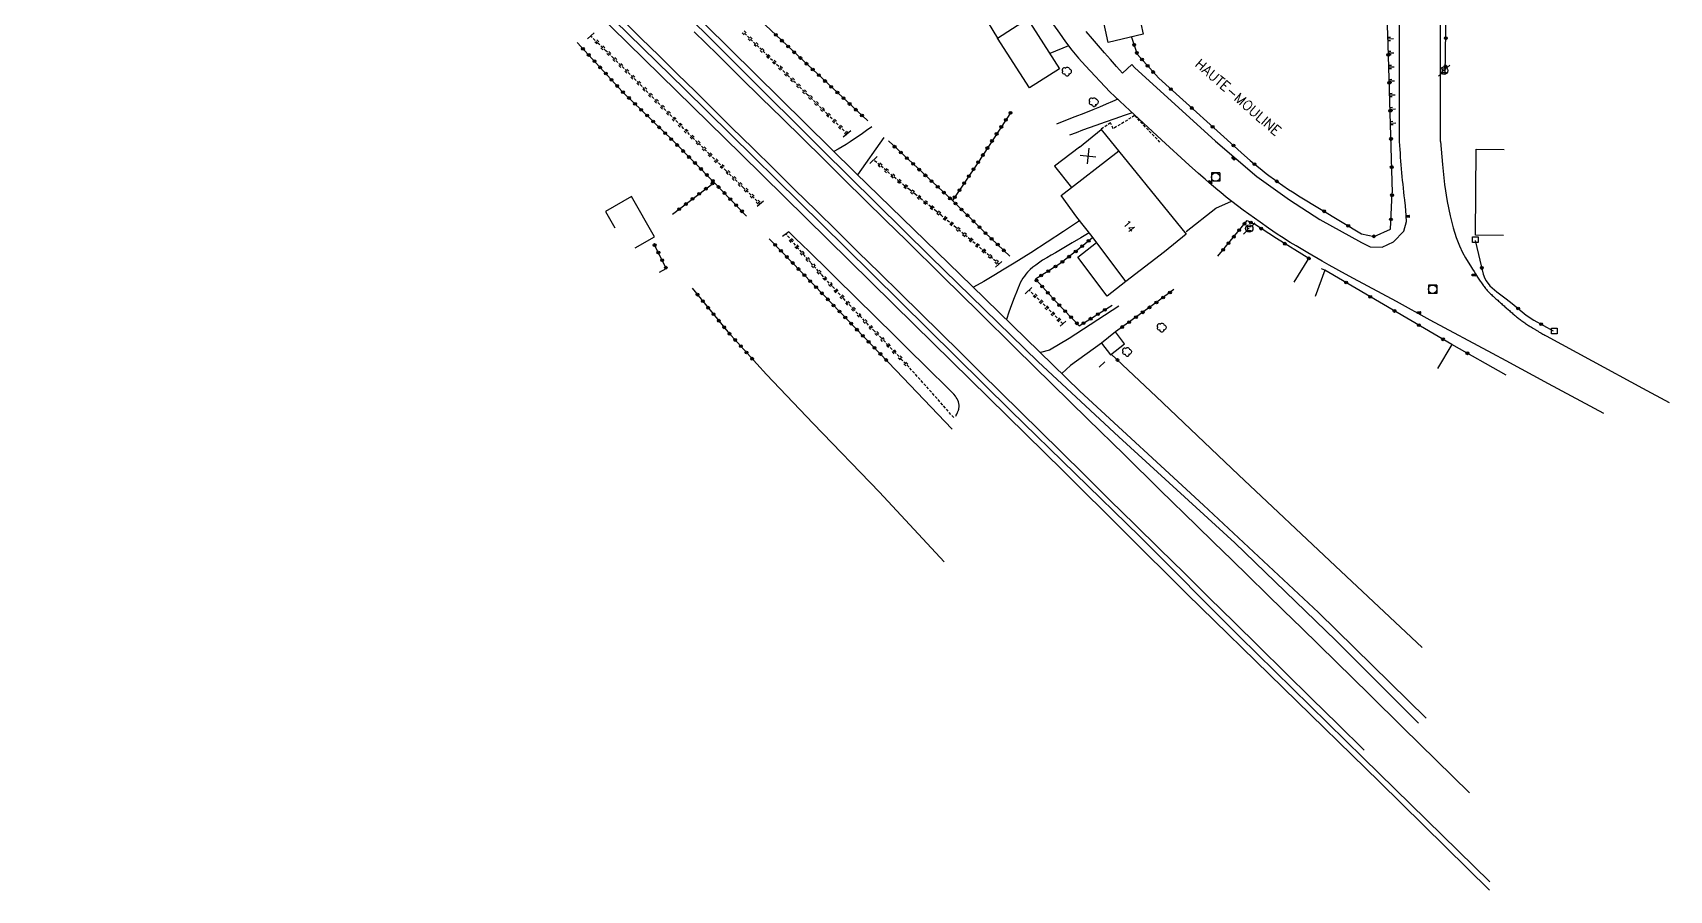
# Model space of a CAD drawing. Header units: millimetres. Extents: x -50 to 223029, y -50 to 65954.
# Drawn here: x 222737.6 to 223029.1, y 65396 to 65548.7 of the extents above; entities that cross this region are included whole.
import ezdxf
from ezdxf.enums import TextEntityAlignment as Align

# ---------------------------------------------------------------- set-up
doc = ezdxf.new("R2010")
doc.units = ezdxf.units.MM
doc.linetypes.add('DASHED', pattern=[0.75, 0.5, -0.25])
doc.layers.get('0').update_dxf_attribs({"linetype": 'CONTINUOUS'})
for name, color, linetype in [('W0008', 7, 'CONTINUOUS'), ('W0017', 7, 'CONTINUOUS'), ('W0051', 7, 'CONTINUOUS'), ('W0071', 7, 'CONTINUOUS'), ('W0100', 7, 'CONTINUOUS'), ('W0101', 7, 'CONTINUOUS'), ('W0104', 1, 'CONTINUOUS'), ('W0112', 1, 'DASHED'), ('W0120', 7, 'CONTINUOUS'), ('W0211', 2, 'CONTINUOUS'), ('W0220', 5, 'DASHED'), ('W0300', 7, 'CONTINUOUS'), ('W0322', 7, 'CONTINUOUS'), ('W0323', 7, 'CONTINUOUS'), ('W0400', 7, 'CONTINUOUS'), ('W0420', 7, 'CONTINUOUS'), ('W0471', 7, 'CONTINUOUS'), ('W0989', 7, 'CONTINUOUS'), ('W0991', 7, 'CONTINUOUS')]:
    doc.layers.add(name, color=color, linetype=linetype)
doc.styles.get("Standard").update_dxf_attribs({"font": 'romans.shx', "width": 0.85})

# ---------------------------------------------------------------- blocks, each defined once
blk = doc.blocks.new('t112o')
at = {"color": 0, "linetype": 'Continuous'}
for p, q in [((-0.5, 0.5), (0.5, 0.5)), ((-0.5, -0.5), (-0.5, 0.5)), ((0.5, 0.5), (0.5, -0.5)), ((0.5, -0.5), (-0.5, -0.5))]:
    blk.add_line(p, q, dxfattribs=at)
blk = doc.blocks.new('t322o')
at = {"color": 0, "linetype": 'Continuous'}
for radius in [0.25, 0.15]:
    blk.add_circle((0, 0), radius, dxfattribs=at)
blk = doc.blocks.new('T400')
for p, q in [((-0.15, 0.3), (0.15, 0.3)), ((-0.15, -0.25), (-0.15, 0.3)), ((-0.15, 0.15), (0.15, 0.15)), ((-0.15, 0), (0.15, 0)), ((0.15, 0.3), (0.15, -0.25)), ((-0.15, -0.15), (0.15, -0.15)), ((-0.15, -0.25), (-0.15, -0.3)), ((-0.15, -0.3), (0.15, -0.3)), ((0.15, -0.3), (0.15, -0.25))]:
    blk.add_line(p, q)
blk = doc.blocks.new('T420')
for p, q in [((0.75, 0.75), (-0.75, 0.75)), ((-0.75, 0.75), (-0.75, -0.75)), ((0.75, 0.75), (0.75, -0.75)), ((0.75, -0.75), (-0.75, -0.75))]:
    blk.add_line(p, q)
blk.add_ellipse((0, 0), major_axis=(-0.53, 0.53), ratio=1, start_param=3.926991, end_param=10.210176)
blk = doc.blocks.new('T471')
for p, q in [((-0.333334, 0.333334), (-0.333334, -0.333334)), ((-0.333334, 0.333334), (0.333334, 0.333334)), ((-0.333334, 0), (0, 0)), ((0.500001, 0.500001), (1.000002, 1.000002)), ((-0.500001, -0.500001), (-1.000002, -1.000002)), ((-0.333334, -0.333334), (0.333334, -0.333334))]:
    blk.add_line(p, q)
blk.add_ellipse((0, 0), major_axis=(0.471405, 0.471405), ratio=1, start_param=5.4977871438, end_param=11.780972451)
blk = doc.blocks.new('t211o')
at = {"color": 0, "linetype": 'Continuous'}
for p, q in [((-0.29, 0.5), (-0.29, 0)), ((0, 1), (0, 0)), ((0.29, 0.5), (0.29, 0))]:
    blk.add_line(p, q, dxfattribs=at)
blk = doc.blocks.new('t991o')
at = {"color": 0, "linetype": 'Continuous'}
for p, q in [((-1, 1), (1, -1)), ((-1, -1), (1, 1))]:
    blk.add_line(p, q, dxfattribs=at)
blk = doc.blocks.new('T300')
for p, q in [((-0.8, 0.51), (-0.86, 0.34)), ((-0.86, 0.34), (-0.86, 0.17)), ((-0.86, 0.17), (-0.74, 0.06)), ((-0.69, 0.63), (-0.8, 0.51)), ((-0.8, -0.06), (-0.74, 0.06)), ((-0.74, 0.06), (-0.69, 0.11)), ((-0.57, 0.69), (-0.69, 0.63)), ((-0.46, 0.69), (-0.57, 0.69)), ((-0.29, 0.63), (-0.46, 0.69)), ((-0.29, 0.63), (-0.17, 0.74)), ((-0.23, 0.57), (-0.29, 0.63)), ((-0.17, 0.74), (-0.06, 0.8)), ((-0.06, 0.8), (0.06, 0.8)), ((0.06, 0.8), (0.23, 0.74)), ((0.23, 0.74), (0.34, 0.63)), ((0.34, 0.63), (0.4, 0.51)), ((0.46, 0.46), (0.34, 0.46)), ((0.4, 0.51), (0.4, 0.46)), ((0.57, 0.4), (0.46, 0.46)), ((0.57, 0.4), (0.69, 0.29)), ((0.69, 0.29), (0.74, 0.17)), ((0.74, 0.06), (0.69, -0.17)), ((0.74, 0.17), (0.74, 0.06)), ((-0.8, -0.17), (-0.8, -0.06)), ((-0.8, -0.23), (-0.8, -0.17)), ((-0.74, -0.34), (-0.8, -0.23)), ((-0.69, -0.4), (-0.74, -0.34)), ((-0.51, -0.46), (-0.69, -0.4)), ((-0.4, -0.46), (-0.51, -0.46)), ((-0.4, -0.46), (-0.34, -0.46)), ((-0.34, -0.46), (-0.34, -0.4)), ((-0.34, -0.51), (-0.34, -0.46)), ((-0.29, -0.63), (-0.34, -0.51)), ((-0.17, -0.74), (-0.29, -0.63)), ((-0.06, -0.8), (-0.17, -0.74)), ((0.06, -0.8), (-0.06, -0.8)), ((0.17, -0.74), (0.06, -0.8)), ((0.23, -0.69), (0.17, -0.74)), ((0.29, -0.46), (0.23, -0.46)), ((0.29, -0.63), (0.23, -0.69)), ((0.46, -0.4), (0.29, -0.46)), ((0.34, -0.51), (0.29, -0.63)), ((0.34, -0.51), (0.34, -0.46)), ((0.57, -0.34), (0.46, -0.4)), ((0.63, -0.29), (0.57, -0.34)), ((0.69, -0.17), (0.63, -0.29))]:
    blk.add_line(p, q)
blk = doc.blocks.new('t220o')
at = {"color": 0, "linetype": 'Continuous'}
for p, q in [((-0.25, 0.25), (0.25, 0.25)), ((-0.25, -0.25), (0.25, -0.25))]:
    blk.add_line(p, q, dxfattribs=at)
blk = doc.blocks.new('t323o')
at = {"color": 0, "linetype": 'Continuous'}
for radius in [0.25, 0.15]:
    blk.add_circle((0, 0), radius, dxfattribs=at)

msp = doc.modelspace()

# ---------------------------------------------------------------- linework, layer by layer
at = {"layer": 'W0008'}
for points in [[(222981.05, 65529.32), (222981.03, 65540.45), (222981.05, 65557.33), (222981.04, 65568.21)], [(222988.36, 65529.34), (222988.34, 65540.45), (222988.36, 65557.33), (222988.35, 65568.21)], [(222842.73, 65550.97), (222845.96, 65547.78), (222849.19, 65544.6), (222852.42, 65541.41), (222855.65, 65538.23), (222858.88, 65535.05), (222862.11, 65531.86), (222865.87, 65528.16), (222869.62, 65524.46), (222873.38, 65520.76), (222877.14, 65517.06), (222880.9, 65513.36), (222884.66, 65509.66), (222888.41, 65505.96), (222892.17, 65502.26), (222895.73, 65498.75), (222899.29, 65495.24), (222902.85, 65491.73), (222906.41, 65488.22), (222909.97, 65484.71), (222913.53, 65481.2), (222917.09, 65477.69), (222920.64, 65474.18), (222925.06, 65469.83), (222929.48, 65465.47), (222933.9, 65461.12), (222938.32, 65456.77), (222942.73, 65452.42), (222947.15, 65448.07), (222951.57, 65443.72), (222955.99, 65439.37), (222960.67, 65434.75), (222965.35, 65430.14), (222970.04, 65425.52), (222974.72, 65420.91)], [(222919.45, 65550.11), (222920.48, 65548.62), (222921.57, 65547.12), (222922.7, 65545.64), (222923.89, 65544.21), (222925.11, 65542.81), (222925.11, 65542.81), (222929.44, 65538.18)], [(222993.51, 65413.3), (222987.58, 65419.14), (222981.65, 65424.98), (222975.72, 65430.81), (222969.78, 65436.64), (222966.67, 65439.68), (222963.56, 65442.72), (222960.45, 65445.76), (222957.33, 65448.79), (222954.22, 65451.83), (222951.11, 65454.86), (222947.99, 65457.9), (222944.88, 65460.94), (222938.44, 65467.25), (222932, 65473.56), (222925.56, 65479.87), (222919.12, 65486.18), (222912.64, 65492.55), (222906.17, 65498.93), (222899.69, 65505.31), (222893.22, 65511.68), (222889.53, 65515.32), (222885.84, 65518.95), (222882.15, 65522.59), (222878.46, 65526.23), (222874.77, 65529.86), (222871.09, 65533.5), (222867.39, 65537.13), (222863.7, 65540.76), (222859.56, 65544.83), (222855.41, 65548.9)], [(222931.71, 65541.52), (222930.63, 65542.72), (222929.56, 65543.93), (222928.5, 65545.15), (222927.45, 65546.38), (222926.36, 65547.66), (222925.26, 65548.94)], [(222933.37, 65543.07), (222931.71, 65541.52)], [(222933.87, 65542.55), (222933.37, 65543.07)], [(222933.87, 65542.55), (222948.28, 65529.41)], [(222943.59, 65525.13), (222938.66, 65529.67), (222932.99, 65534.86), (222929.44, 65538.18)], [(222948.28, 65529.41), (222955.64, 65523.09), (222961.43, 65518.98), (222966.87, 65515.46), (222974.26, 65511.35), (222974.26, 65511.35), (222975.83, 65510.57), (222977.92, 65510.54), (222979.95, 65511.49), (222981.78, 65513.35), (222982.29, 65515.07), (222982.17, 65517.11), (222982.02, 65518.46)], [(222988.36, 65529.34), (222988.67, 65525.23), (222989.06, 65521.69), (222989.52, 65518.67), (222990.03, 65516.11), (222990.58, 65513.98), (222991.15, 65512.22), (222991.72, 65510.78), (222992.28, 65509.6), (222992.8, 65508.65), (222993.27, 65507.86), (222993.67, 65507.19), (222994.02, 65506.63), (222994.31, 65506.17), (222994.55, 65505.78), (222994.75, 65505.46), (222994.91, 65505.2), (222995.06, 65504.99), (222995.18, 65504.8), (222995.29, 65504.64), (222995.4, 65504.48), (222995.51, 65504.32), (222995.62, 65504.16), (222995.73, 65504), (222995.85, 65503.83), (222995.97, 65503.66), (222996.1, 65503.5), (222996.23, 65503.33), (222996.36, 65503.16), (222996.5, 65503), (222996.64, 65502.83), (222996.78, 65502.67), (222996.93, 65502.52), (222997.08, 65502.36), (222997.23, 65502.21), (222997.39, 65502.06), (222997.55, 65501.91), (222997.71, 65501.77), (222997.87, 65501.62), (222998.03, 65501.48), (222998.2, 65501.33), (222998.36, 65501.19), (222998.52, 65501.05), (222998.68, 65500.9), (222998.85, 65500.76), (222999.01, 65500.62), (222999.17, 65500.47), (222999.33, 65500.33), (222999.49, 65500.19), (222999.65, 65500.05), (222999.81, 65499.91), (222999.97, 65499.77), (223000, 65499.74)], [(222972.85, 65504.95), (222971.4, 65505.73), (222968.51, 65507.32), (222967.24, 65508.03), (222964.72, 65509.49), (222962.61, 65510.74), (222961.56, 65511.38), (222960, 65512.35), (222959.23, 65512.86), (222957.7, 65513.89), (222956.2, 65514.95), (222955.2, 65515.67), (222953.22, 65517.14), (222951.19, 65518.67), (222950.18, 65519.45), (222949.19, 65520.25), (222948.7, 65520.66), (222947.17, 65521.96), (222946.4, 65522.62), (222945.27, 65523.62), (222943.59, 65525.13)], [(223000, 65490.26), (222997.58, 65491.57), (222986.52, 65497.53), (222980.5, 65500.83), (222972.85, 65504.95)], [(223000, 65499.74), (223000.44, 65499.35), (223000.6, 65499.22), (223000.76, 65499.08), (223000.92, 65498.94), (223001.07, 65498.81), (223001.23, 65498.67), (223001.39, 65498.54), (223001.54, 65498.41), (223001.7, 65498.27), (223001.86, 65498.14), (223002.02, 65498.01), (223002.18, 65497.88), (223002.34, 65497.75), (223002.5, 65497.63), (223002.66, 65497.5), (223002.83, 65497.38), (223002.99, 65497.26), (223003.16, 65497.14), (223003.33, 65497.02), (223003.5, 65496.91), (223003.66, 65496.8), (223003.83, 65496.7), (223003.99, 65496.59), (223004.14, 65496.5), (223004.29, 65496.4), (223004.43, 65496.32), (223004.56, 65496.24), (223004.69, 65496.16), (223004.8, 65496.09), (223004.91, 65496.02), (223005.01, 65495.96), (223005.11, 65495.9), (223005.21, 65495.84), (223005.31, 65495.78), (223005.4, 65495.72), (223005.5, 65495.66), (223005.6, 65495.6), (223005.7, 65495.54), (223005.81, 65495.47), (223005.93, 65495.4), (223006.06, 65495.32), (223006.2, 65495.24), (223006.36, 65495.15), (223006.54, 65495.05), (223006.73, 65494.95), (223006.94, 65494.83), (223007.18, 65494.7)], [(223007.18, 65494.7), (223015.34, 65490.28), (223024.29, 65485.42), (223029.07, 65482.87)], [(223017.41, 65480.9), (223007.56, 65486.16), (223000, 65490.26)]]:
    msp.add_lwpolyline(points, dxfattribs=at)
msp.add_lwpolyline([(222982.04, 65518.28, -0.015451), (222981.05, 65529.32, -1.259408)], format="xyb", dxfattribs=at)
at = {"layer": 'W0017'}
for points in [[(222922.11, 65546.37), (222918.75, 65545.03)], [(222943.07, 65513.32), (222948.32, 65517.44), (222951.09, 65518.74)], [(222924.07, 65515.24), (222921.19, 65513.3), (222918.29, 65511.4), (222915.38, 65509.53), (222912.44, 65507.68), (222910.64, 65506.58), (222908.82, 65505.49), (222907, 65504.43), (222905.16, 65503.38)], [(222925.79, 65513.05), (222924.28, 65512.17), (222922.77, 65511.29), (222921.27, 65510.4), (222919.77, 65509.51), (222919.01, 65509.07), (222918.24, 65508.63), (222917.49, 65508.18), (222916.76, 65507.69), (222916.25, 65507.32), (222915.75, 65506.94), (222915.27, 65506.53), (222914.82, 65506.09), (222914.51, 65505.73), (222914.23, 65505.36), (222913.97, 65504.97), (222913.73, 65504.57), (222913.5, 65504.14), (222913.3, 65503.7), (222913.12, 65503.25), (222912.94, 65502.8), (222912.43, 65501.52), (222911.94, 65500.24), (222911.47, 65498.94), (222911.03, 65497.64)], [(222931.07, 65500.03), (222922.19, 65494.26), (222918.73, 65492.16), (222917.08, 65491.73)], [(222927.94, 65493.43), (222922.45, 65489.44), (222920.88, 65488.01)]]:
    msp.add_lwpolyline(points, dxfattribs=at)
at = {"layer": 'W0051'}
for points in [[(222997.06, 65395.95), (222977.49, 65415.28), (222943.15, 65448.78), (222921.13, 65470.65), (222894.58, 65496.77), (222863.78, 65527.06), (222832.1, 65558.21), (222800.16, 65589.62), (222773.77, 65615.66), (222748.19, 65640.65), (222727.09, 65661.77), (222718.88, 65668.91), (222716.5, 65671)], [(222997.13, 65397.45), (222974.58, 65419.56), (222952.57, 65441.18), (222934.76, 65459.02), (222911.83, 65481.38), (222882.32, 65510.54), (222853.77, 65538.68), (222821.22, 65570.48), (222786.93, 65604.24), (222754.19, 65636.41), (222729.42, 65661.23), (222719.98, 65669.88), (222718.65, 65671)], [(222984.41, 65425.71), (222969.72, 65440.45), (222951.7, 65457.86), (222931.06, 65476.72), (222916.71, 65490.07), (222897.51, 65508.82), (222878.17, 65527.94), (222849.36, 65556.64), (222827.26, 65578.33), (222800.27, 65605.01), (222769.73, 65634.84), (222740.62, 65663.48), (222732.68, 65671)], [(222985.78, 65426.6), (222966.59, 65445.43), (222946.12, 65464.55), (222924.11, 65484.85), (222904.9, 65503.63), (222884.25, 65523.7), (222857.33, 65550.26), (222830.13, 65577.21), (222802.75, 65604.26), (222773.31, 65633.13), (222747.85, 65658.02), (222739.8, 65666.33), (222734.94, 65671)]]:
    msp.add_lwpolyline(points, dxfattribs=at)
at = {"layer": 'W0071'}
for points in [[(222930.86, 65536.86), (222929.95, 65536.47), (222928.78, 65535.97), (222927.61, 65535.49), (222926.44, 65535), (222924.82, 65534.35), (222923.2, 65533.71), (222921.58, 65533.07), (222919.95, 65532.44)], [(222933.44, 65534.45), (222932.01, 65533.97), (222930.32, 65533.39), (222928.64, 65532.8), (222926.96, 65532.2), (222925.78, 65531.78), (222924.61, 65531.34), (222923.43, 65530.9), (222922.26, 65530.46)], [(222887.06, 65531.98), (222886.12, 65531.28), (222885.16, 65530.59), (222884.19, 65529.93), (222883.21, 65529.28), (222882.5, 65528.83), (222881.78, 65528.39), (222881.06, 65527.97), (222880.32, 65527.57)], [(222889.21, 65530.08), (222884.53, 65523.42)]]:
    msp.add_lwpolyline(points, dxfattribs=at)
at = {"layer": 'W0100'}
for points in [[(222924.03, 65528.35), (222927.91, 65531.51), (222943.05, 65512.86), (222939.17, 65509.71)], [(222999.57, 65512.61), (222994.57, 65512.65), (222994.67, 65527.95), (222999.67, 65527.92)]]:
    msp.add_lwpolyline(points, dxfattribs=at)
at = {"layer": 'W0101'}
msp.add_lwpolyline([(222939.17, 65509.71), (222939.17, 65509.71), (222932.32, 65504.38), (222926.29, 65512.41), (222923.56, 65515.88), (222920.76, 65519.75), (222931.03, 65527.66)], dxfattribs=at)
at = {"layer": 'W0104'}
for points in [[(222935.38, 65548.44), (222929.13, 65547), (222927.9, 65552.75), (222934.13, 65554.14)], [(222915.15, 65538.9), (222909.47, 65547.74), (222914.82, 65551.17), (222920.49, 65542.32)], [(222930.45, 65495.41), (222927.94, 65493.43), (222929.59, 65491.35), (222932.09, 65493.33)]]:
    msp.add_lwpolyline(points, close=True, dxfattribs=at)
for points in [[(222906.75, 65552.12), (222909.47, 65547.74)], [(222924.03, 65528.35), (222924.03, 65528.35), (222919.57, 65524.94), (222922.61, 65521.18)], [(222848.36, 65512.38), (222844.25, 65519.53), (222839.62, 65516.86), (222841.29, 65513.96)], [(222844.91, 65510.4), (222848.36, 65512.38)], [(222932.32, 65504.38), (222928.98, 65501.82), (222923.76, 65508.76), (222927.07, 65511.38)]]:
    msp.add_lwpolyline(points, dxfattribs=at)
at = {"layer": 'W0112'}
msp.add_lwpolyline([(222938.38, 65529.21), (222933.86, 65533.96), (222930.06, 65531.62), (222929.56, 65532.69), (222927.9, 65531.51)], dxfattribs=at)
at = {"layer": 'W0120'}
for points in [[(222837.64, 65548.68), (222836.42, 65547.62)], [(222883.31, 65531.25), (222881.96, 65530.12)], [(222888.05, 65526.69), (222886.69, 65525.45)], [(222867.77, 65518.7), (222866.68, 65517.79)], [(222872.29, 65513.24), (222871.17, 65512.4)], [(222910.23, 65507.98), (222909.1, 65506.97)], [(222915.57, 65503.35), (222914.38, 65502.23)], [(222921.61, 65497.33), (222920.58, 65496.42)], [(222927.56, 65489.14), (222928.59, 65490.11)]]:
    msp.add_lwpolyline(points, dxfattribs=at)
at = {"layer": 'W0211'}
msp.add_lwpolyline([(222902.02, 65480.44), (222902.11, 65480.6), (222902.19, 65480.75), (222902.26, 65480.91), (222902.33, 65481.07), (222902.37, 65481.16), (222902.41, 65481.25), (222902.45, 65481.34), (222902.48, 65481.43), (222902.52, 65481.52), (222902.55, 65481.61), (222902.57, 65481.71), (222902.58, 65481.81), (222902.61, 65482.1), (222902.6, 65482.4), (222902.56, 65482.69), (222902.48, 65482.98), (222902.39, 65483.25), (222902.26, 65483.5), (222902.11, 65483.73), (222901.95, 65483.96), (222901.65, 65484.34), (222901.32, 65484.68), (222900.98, 65485.02), (222900.64, 65485.35), (222899.42, 65486.58), (222898.18, 65487.8), (222896.94, 65489.01), (222895.71, 65490.22), (222894.57, 65491.35), (222893.43, 65492.47), (222892.29, 65493.6), (222891.15, 65494.72), (222890.01, 65495.84), (222888.87, 65496.97), (222887.73, 65498.09), (222886.59, 65499.21), (222885.4, 65500.38), (222884.21, 65501.56), (222883.03, 65502.73), (222881.84, 65503.9), (222880.65, 65505.07), (222879.46, 65506.25), (222878.28, 65507.42), (222877.08, 65508.58), (222875.89, 65509.75), (222874.69, 65510.92), (222873.49, 65512.08), (222872.29, 65513.24)], dxfattribs=at)
at = {"layer": 'W0220'}
for points in [[(222867.18, 65518.2), (222864.16, 65521.15), (222861.16, 65524.11), (222858.16, 65527.08), (222855.16, 65530.05), (222853.56, 65531.65), (222851.97, 65533.26), (222850.38, 65534.87), (222848.79, 65536.48), (222847.2, 65538.09), (222845.61, 65539.7), (222844.01, 65541.3), (222842.4, 65542.89), (222841.06, 65544.21), (222839.71, 65545.52), (222838.35, 65546.82), (222836.99, 65548.12)], [(222882.68, 65530.72), (222879.16, 65534.2), (222875.62, 65537.67), (222872.09, 65541.13), (222868.54, 65544.6), (222866.37, 65546.71), (222864.19, 65548.83)], [(222909.71, 65507.51), (222907.17, 65509.7), (222904.61, 65511.87), (222902.04, 65514.02), (222899.46, 65516.16), (222898.53, 65516.93), (222897.59, 65517.69), (222896.65, 65518.44), (222895.71, 65519.2), (222894.77, 65519.95), (222893.83, 65520.71), (222892.89, 65521.46), (222891.96, 65522.23), (222890.81, 65523.18), (222889.66, 65524.15), (222888.52, 65525.11), (222887.39, 65526.08)], [(222901.65, 65480.15), (222899.68, 65482.43), (222897.68, 65484.7), (222895.67, 65486.95), (222893.63, 65489.18), (222892.43, 65490.47), (222891.22, 65491.76), (222890, 65493.03), (222888.77, 65494.3), (222887.54, 65495.57), (222886.31, 65496.84), (222885.09, 65498.12), (222883.88, 65499.4), (222881.94, 65501.48), (222880.01, 65503.56), (222878.09, 65505.65), (222876.19, 65507.76), (222875.08, 65509.02), (222873.97, 65510.3), (222872.88, 65511.58), (222871.8, 65512.87)], [(222921.11, 65496.89), (222915.07, 65502.88)]]:
    msp.add_lwpolyline(points, dxfattribs=at)
at = {"layer": 'W0322'}
for points in [[(222989.19, 65541.29), (222989.37, 65552.95), (222989.4, 65577.72)], [(222968.58, 65556.32), (222978.58, 65556.72), (222978.98, 65546.64), (222979.73, 65520.23)], [(222938.15, 65540.63), (222953.41, 65526.88), (222954.44, 65525.97), (222955.14, 65525.38), (222955.61, 65524.99), (222956.57, 65524.22), (222957.29, 65523.65), (222957.78, 65523.28), (222958.76, 65522.55), (222959.26, 65522.19), (222960.27, 65521.49), (222961.28, 65520.81), (222961.97, 65520.37), (222963.35, 65519.5)], [(222963.35, 65519.5), (222974.27, 65512.89), (222976.55, 65512.43), (222979.43, 65513.72), (222979.73, 65520.23)], [(222962.26, 65504.26), (222964.89, 65508.52), (222959.14, 65512.06), (222955.2, 65514.61), (222954.91, 65514.73)], [(222994.48, 65511.68), (222995.95, 65505.71), (222996.22, 65504.96), (222996.47, 65504.5), (222997.12, 65503.66), (222998.35, 65502.54), (223000, 65501.32)], [(222967.76, 65506.41), (222966, 65501.73)], [(223000, 65487.72), (222990.35, 65493.19), (222967.76, 65506.41), (222967.15, 65506.64)], [(223000, 65501.33), (223001.08, 65500.5), (223003.6, 65498.41), (223004.95, 65497.52), (223008.4, 65495.61)], [(222990.35, 65493.19), (222987.82, 65488.88)]]:
    msp.add_lwpolyline(points, dxfattribs=at)
at = {"layer": 'W0323'}
for points in [[(222886.36, 65533), (222872.94, 65545.54), (222857.54, 65560.13), (222842.47, 65574.33), (222826.52, 65589.69)], [(222834.62, 65546.96), (222842.69, 65538.2), (222851.62, 65529.52), (222859, 65522.07), (222864.76, 65516.06)], [(222933.29, 65547.96), (222934.33, 65544.9), (222938.15, 65540.63), (222938.15, 65540.63)], [(222911.88, 65534.64), (222905.92, 65525.54), (222901.42, 65518.82), (222907.2, 65513.13), (222911.67, 65508.92)], [(222901.42, 65518.82), (222890.03, 65529.45)], [(222851.55, 65516.38), (222859, 65522.07)], [(222948.68, 65508.9), (222953.92, 65515.29), (222954.91, 65514.73)], [(222868.81, 65512.02), (222878.5, 65501.97), (222891.36, 65488.62), (222901.39, 65478.08)], [(222926.4, 65512.27), (222924.06, 65510.28), (222920.57, 65507.56), (222916.19, 65504.8), (222919.95, 65500.71), (222924.01, 65496.52), (222929.85, 65500.17)], [(222849.28, 65506.09), (222850.46, 65506.72), (222848.36, 65510.96)], [(222855.1, 65503.23), (222861.42, 65495.46), (222868.29, 65487.86), (222876.64, 65479.13), (222888.43, 65466.87), (222899.96, 65454.46)], [(222940.83, 65502.96), (222938.05, 65500.9), (222930.45, 65495.41)], [(222985.05, 65439.18), (222969.64, 65453.67), (222952.34, 65469.94), (222937.68, 65483.94), (222929.71, 65491.45)]]:
    msp.add_lwpolyline(points, dxfattribs=at)

# ---------------------------------------------------------------- block references
at = {"layer": 'W0112'}
for p in [(222994.54, 65511.86), (223008.59, 65495.6)]:
    msp.add_blockref('t112o', p, dxfattribs=at)
at = {"layer": 'W0211'}
for p, rotation in [((222978.94, 65547.57), 272.2829451201358), ((222979.02, 65545.07), 271.6392771481642), ((222979.09, 65542.57), 271.6392771481642), ((222979.16, 65540.07), 271.6392771479853), ((222979.24, 65537.57), 271.6392771479853), ((222979.31, 65535.07), 271.6392771483609), ((222979.38, 65532.58), 271.6392771483609)]:
    msp.add_blockref('t211o', p, dxfattribs=dict(at, rotation=rotation))
at = {"layer": 'W0220'}
for p, rotation in [((222838.08, 65547.08), 136.4319820012444), ((222864.33, 65548.69), 135.8442451158538), ((222865.41, 65547.64), 135.8442451158538), ((222866.49, 65546.6), 135.7503757089715), ((222839.16, 65546.05), 136.1410919617842), ((222840.24, 65545), 135.8502010345095), ((222841.31, 65543.96), 135.5593092222495), ((222867.56, 65545.55), 135.7503757089715), ((222868.64, 65544.51), 135.6583079641361), ((222842.38, 65542.91), 135.5593092222495), ((222843.45, 65541.85), 135.2561154783782), ((222844.51, 65540.79), 134.9725720207034), ((222869.71, 65543.46), 135.6583079641361), ((222870.78, 65542.41), 135.6583079641361), ((222871.85, 65541.36), 135.6583079641361), ((222845.57, 65539.73), 134.9725720207034), ((222846.63, 65538.67), 134.7661680379607), ((222872.93, 65540.31), 135.5807335340154), ((222874, 65539.26), 135.5807335340154), ((222875.07, 65538.21), 135.5807335340154), ((222847.68, 65537.6), 134.6369057109395), ((222848.74, 65536.53), 134.6369057109395), ((222849.79, 65535.47), 134.5989802256746), ((222876.14, 65537.16), 135.5031699058501), ((222877.21, 65536.11), 135.5031699058501), ((222878.28, 65535.06), 135.5031699058501), ((222850.84, 65534.4), 134.6523938021202), ((222851.9, 65533.33), 134.6523938021202), ((222852.96, 65532.27), 134.7829549635939), ((222879.35, 65534.01), 135.4256170794957), ((222880.42, 65532.95), 135.4256170794957), ((222854.01, 65531.2), 134.9906623306298), ((222855.07, 65530.14), 134.9906623306298), ((222856.14, 65529.09), 135.180100227986), ((222881.49, 65531.9), 135.4256170794957), ((222882.55, 65530.85), 135.4256170794957), ((222857.2, 65528.03), 135.180100227986), ((222858.27, 65526.97), 135.3193115959747), ((222859.33, 65525.92), 135.3193115959747), ((222860.4, 65524.86), 135.3193115959747), ((222861.47, 65523.81), 135.4585176813419), ((222888.53, 65525.11), 139.7205386000375), ((222889.67, 65524.14), 140.0159511117201), ((222862.54, 65522.76), 135.4585176813419), ((222863.6, 65521.7), 135.4585176813419), ((222864.68, 65520.65), 135.5977184842146), ((222890.82, 65523.18), 140.3113683720956), ((222891.97, 65522.22), 140.6509594404773), ((222893.13, 65521.27), 140.9906030261162), ((222894.3, 65520.33), 141.223731540017), ((222865.75, 65519.6), 135.5977184842146), ((222866.82, 65518.55), 135.5977184842146), ((222895.47, 65519.39), 141.350340285981), ((222896.64, 65518.45), 141.3483317704001), ((222897.81, 65517.51), 140.9805615181356), ((222898.98, 65516.56), 140.6369024320098), ((222900.13, 65515.61), 140.2912979565623), ((222901.29, 65514.65), 140.2912979565623), ((222872.76, 65511.72), 129.9931633772548), ((222902.44, 65513.69), 139.9878650184585), ((222903.59, 65512.73), 139.9878650184585), ((222904.74, 65511.76), 139.6844270344538), ((222873.73, 65510.58), 130.4674214489779), ((222874.71, 65509.44), 130.9416824639176), ((222905.88, 65510.79), 139.6844270344538), ((222907.02, 65509.82), 139.6844270344538), ((222908.16, 65508.84), 139.3809840043017), ((222875.7, 65508.32), 131.4159464227534), ((222876.7, 65507.2), 131.9605302206029), ((222877.7, 65506.08), 131.9605302206029), ((222909.3, 65507.87), 139.3809840043017), ((222878.71, 65504.97), 132.5035706066307), ((222879.73, 65503.86), 132.5035706066307), ((222880.74, 65502.76), 132.8731142072731), ((222881.77, 65501.66), 132.8731142072731), ((222882.79, 65500.57), 133.0691412701981), ((222916.14, 65501.83), 135.1904456324659), ((222917.2, 65500.77), 135.1904456324659), ((222883.81, 65499.47), 133.0691412701981), ((222884.84, 65498.38), 133.3511033279154), ((222885.88, 65497.3), 133.7336908945419), ((222918.26, 65499.71), 135.1904456324659), ((222919.33, 65498.66), 135.1904456324659), ((222920.39, 65497.6), 135.1904456324659), ((222886.92, 65496.21), 133.978204441232), ((222887.96, 65495.14), 134.0846356921119), ((222889, 65494.06), 134.0215968300734), ((222890.05, 65492.98), 133.7891001374702), ((222891.08, 65491.9), 133.7891001374702), ((222892.12, 65490.81), 133.4185538103649), ((222893.14, 65489.71), 132.9099703835638)]:
    msp.add_blockref('t220o', p, dxfattribs=dict(at, rotation=rotation))
at = {"layer": 'W0300'}
for p in [(222921.85, 65541.79), (222926.64, 65536.35), (222938.73, 65496.18), (222932.57, 65491.85)]:
    msp.add_blockref('T300', p, dxfattribs=at)
at = {"layer": 'W0322'}
for p, rotation in [((222989.29, 65547.73), 89.1159998186983), ((222979.04, 65544.79), 271.8709446603899), ((222989.21, 65542.73), 89.1159998186983), ((222940.33, 65538.66), 317.9835129507386), ((222979.2, 65539.79), 271.8709446603899), ((222944.05, 65535.31), 317.9835129507386), ((222947.76, 65531.97), 317.9835129507386), ((222979.36, 65534.8), 271.8709446603899), ((222979.53, 65529.8), 271.8709446603899), ((222951.48, 65528.62), 317.9835129507386), ((222955.22, 65525.31), 320.294833930334), ((222979.65, 65524.79), 271.8709446603899), ((222959.18, 65522.25), 324.3070021637159), ((222979.71, 65519.8), 271.8709446603899), ((222967.63, 65516.91), 328.8062825117194), ((222979.51, 65515.48), 87.32163729454696), ((222956.41, 65513.82), 147.0586807836724), ((222971.91, 65514.32), 328.8062825117194), ((222976.46, 65512.45), 348.6407573091006), ((222960.63, 65511.14), 148.3784754926904), ((222964.89, 65508.52), 58.37846691714613), ((222995.68, 65506.82), 283.8034763290173), ((222971.52, 65504.21), 149.6585965414016), ((222975.83, 65501.69), 149.6585965414016), ((222980.15, 65499.16), 149.6585965414016), ((223002.16, 65499.61), 320.3264990395749), ((222984.46, 65496.64), 149.6585965414016), ((222988.78, 65494.11), 149.6585965414016), ((223006.27, 65496.79), 331.0545497211442), ((222993.12, 65491.62), 150.4697807516247)]:
    msp.add_blockref('t322o', p, dxfattribs=dict(at, rotation=rotation))
at = {"layer": 'W0323'}
for p, rotation in [((222869.99, 65548.34), 136.527830863631), ((222871.07, 65547.3), 136.527830863631), ((222835.63, 65545.86), 312.6642882296119), ((222836.65, 65544.76), 312.6642882296119), ((222837.67, 65543.65), 312.6642882296119), ((222872.16, 65546.27), 136.527830863631), ((222873.25, 65545.24), 136.963985133626), ((222874.35, 65544.22), 136.963985133626), ((222933.77, 65546.54), 288.7716488426452), ((222934.26, 65545.12), 288.7716488426452), ((222935.18, 65543.95), 311.7782322625616), ((222838.68, 65542.55), 312.6642882296119), ((222839.7, 65541.45), 312.6642882296119), ((222875.45, 65543.2), 136.963985133626), ((222876.54, 65542.17), 136.963985133626), ((222877.64, 65541.15), 136.963985133626), ((222936.18, 65542.84), 311.7782322625616), ((222937.18, 65541.72), 311.7782322625616), ((222840.72, 65540.34), 312.6642882296119), ((222841.73, 65539.24), 312.6642882296119), ((222842.75, 65538.14), 315.7874988933438), ((222878.74, 65540.12), 136.963985133626), ((222879.83, 65539.1), 136.963985133626), ((222880.93, 65538.08), 136.963985133626), ((222843.83, 65537.1), 315.7874988933438), ((222844.9, 65536.05), 315.7874988933438), ((222845.98, 65535), 315.7874988933438), ((222882.02, 65537.05), 136.963985133626), ((222883.12, 65536.03), 136.963985133626), ((222884.22, 65535.01), 136.963985133626), ((222847.05, 65533.96), 315.7874988933438), ((222848.13, 65532.91), 315.7874988933438), ((222885.31, 65533.98), 136.963985133626), ((222910.94, 65533.2), 236.7291018474791), ((222911.76, 65534.45), 236.7291018474791), ((222849.2, 65531.87), 315.7874988933438), ((222850.28, 65530.82), 315.7874988933438), ((222851.35, 65529.77), 315.7874988933438), ((222908.47, 65529.44), 236.7291018474791), ((222909.29, 65530.69), 236.7291018474791), ((222910.12, 65531.94), 236.7291018474791), ((222852.41, 65528.71), 314.7256377385265), ((222853.47, 65527.65), 314.7256377385265), ((222854.52, 65526.58), 314.7256377385265), ((222891.13, 65528.42), 136.9795947255998), ((222892.22, 65527.4), 136.9795947255998), ((222893.32, 65526.38), 136.9795947255998), ((222906.82, 65526.93), 236.7291018474791), ((222907.65, 65528.18), 236.7291018474791), ((222855.58, 65525.52), 314.7256377385265), ((222856.64, 65524.45), 314.7256377385265), ((222857.69, 65523.38), 314.7256377385265), ((222894.42, 65525.35), 136.9795947255998), ((222895.51, 65524.33), 136.9795947255998), ((222896.61, 65523.31), 136.9795947255998), ((222905.17, 65524.43), 236.2234720725116), ((222906, 65525.67), 236.7291018474791), ((222857.52, 65520.94), 37.37047179366431), ((222858.71, 65521.85), 37.37047179366431), ((222858.75, 65522.32), 314.7256377385265), ((222859.79, 65521.24), 313.8227218696603), ((222897.71, 65522.28), 136.9795947255998), ((222898.8, 65521.26), 136.9795947255998), ((222902.67, 65520.69), 236.2234720725116), ((222903.5, 65521.93), 236.2234720725116), ((222904.33, 65523.18), 236.2234720725116), ((222853.94, 65518.2), 37.37047179366431), ((222855.13, 65519.12), 37.37047179366431), ((222856.32, 65520.03), 37.37047179366431), ((222860.83, 65520.16), 313.8227218696603), ((222861.87, 65519.08), 313.8227218696603), ((222862.91, 65517.99), 313.8227218696603), ((222899.9, 65520.24), 136.9795947255998), ((222901, 65519.21), 136.9795947255998), ((222901.83, 65519.44), 236.2234720725116), ((222901.96, 65518.29), 315.4696270197847), ((222852.75, 65517.29), 37.37047179366431), ((222863.94, 65516.91), 313.8227218696603), ((222903.03, 65517.24), 315.4696270197847), ((222904.1, 65516.19), 315.4696270197847), ((222905.17, 65515.13), 315.4696270197847), ((222953.43, 65514.7), 50.66316825579315), ((222954.56, 65514.93), 330.2613329591135), ((222906.24, 65514.08), 315.4696270197847), ((222907.31, 65513.03), 316.7205320818593), ((222908.4, 65512), 316.7205320818593), ((222925.68, 65511.66), 220.3468010170937), ((222951.53, 65512.38), 50.66316825579315), ((222952.48, 65513.54), 50.66316825579315), ((222848.39, 65510.9), 116.386273322855), ((222849.06, 65509.55), 116.386273322855), ((222869.85, 65510.94), 313.9174333788139), ((222870.89, 65509.86), 313.9174333788139), ((222871.94, 65508.78), 313.9174333788139), ((222909.49, 65510.98), 316.7205320818593), ((222910.58, 65509.95), 316.7205320818593), ((222922.19, 65508.82), 217.8988507349814), ((222923.37, 65509.74), 217.8988507349814), ((222924.54, 65510.69), 220.3468010170937), ((222949.63, 65510.06), 50.66316825579315), ((222950.58, 65511.22), 50.66316825579315), ((222849.72, 65508.21), 116.386273322855), ((222850.39, 65506.87), 116.386273322855), ((222872.98, 65507.7), 313.9174333788139), ((222874.02, 65506.62), 313.9174333788139), ((222918.5, 65506.26), 212.2214243054933), ((222919.77, 65507.06), 212.2214243054933), ((222921, 65507.9), 217.8988507349814), ((222875.06, 65505.54), 313.9174333788139), ((222876.1, 65504.46), 313.9174333788139), ((222877.14, 65503.38), 313.9174333788139), ((222916.38, 65504.6), 312.5535747666718), ((222917.23, 65505.46), 212.2214243054933), ((222917.39, 65503.5), 312.5535747666718), ((222856.04, 65502.07), 309.1185288171741), ((222856.99, 65500.91), 309.1185288171741), ((222878.18, 65502.3), 313.9174333788139), ((222879.22, 65501.22), 313.9379554623392), ((222880.26, 65500.14), 313.9379554623392), ((222918.41, 65502.39), 312.5535747666718), ((222919.42, 65501.29), 312.5535747666718), ((222920.45, 65500.19), 314.0917199113999), ((222937.74, 65500.68), 215.8684532896392), ((222938.95, 65501.57), 216.4204674248377), ((222940.16, 65502.46), 216.4204674248377), ((222857.94, 65499.74), 309.1185288171741), ((222858.88, 65498.58), 309.1185288171741), ((222859.83, 65497.42), 309.1185288171741), ((222881.3, 65499.06), 313.9379554623392), ((222882.34, 65497.98), 313.9379554623392), ((222921.49, 65499.12), 314.0917199113999), ((222922.54, 65498.04), 314.0917199113999), ((222926.03, 65497.78), 32.02744380287862), ((222927.3, 65498.58), 32.02744380287862), ((222928.57, 65499.37), 32.02744380287862), ((222932.88, 65497.16), 215.8684532896392), ((222934.1, 65498.04), 215.8684532896392), ((222935.31, 65498.92), 215.8684532896392), ((222936.53, 65499.8), 215.8684532896392), ((222860.78, 65496.25), 309.1185288171741), ((222861.74, 65495.1), 312.1332464581854), ((222883.38, 65496.9), 313.9379554623392), ((222884.42, 65495.82), 313.9379554623392), ((222885.46, 65494.74), 313.9379554623392), ((222923.58, 65496.96), 314.0917199113999), ((222924.76, 65496.99), 32.02744380287862), ((222931.66, 65496.29), 215.8684532896392), ((222862.75, 65493.99), 312.1332464581854), ((222863.75, 65492.88), 312.1332464581854), ((222864.76, 65491.77), 312.1332464581854), ((222886.5, 65493.66), 313.9379554623392), ((222887.55, 65492.58), 313.9379554623392), ((222888.59, 65491.5), 313.9379554623392), ((222865.77, 65490.65), 312.1332464581854), ((222889.63, 65490.42), 313.9379554623392), ((222930.81, 65490.42), 136.6875126217703)]:
    msp.add_blockref('t323o', p, dxfattribs=dict(at, rotation=rotation))
at = {"layer": 'W0400'}
for p, rotation in [((222951.48, 65526.31), 49.38249036410109), ((222947.33, 65522.09), 48.44588331742291), ((222982.51, 65516), 90), ((222994.28, 65505.56), 90), ((222984.54, 65498.86), 90)]:
    msp.add_blockref('T400', p, dxfattribs=dict(at, rotation=rotation))
at = {"layer": 'W0420'}
for p in [(222948.28, 65523.01), (222986.92, 65503.02)]:
    msp.add_blockref('T420', p, dxfattribs=at)
at = {"layer": 'W0471'}
for p in [(222988.99, 65541.97), (222954.27, 65513.85)]:
    msp.add_blockref('T471', p, dxfattribs=at)
at = {"layer": 'W0991', "rotation": 309.0883223115922}
msp.add_blockref('t991o', (222925.58, 65526.77), dxfattribs=at)

# ---------------------------------------------------------------- texts
at = {"layer": 'W0989'}
msp.add_text('HAUTE-MOULINE', height=1.75, rotation=318.8359, dxfattribs=at).set_placement((222952.31, 65537.23), align=Align.MIDDLE)
at = {"layer": 'W0991'}
msp.add_text('14', height=1.25, rotation=309.0883, dxfattribs=at).set_placement((222932.9, 65514.25), align=Align.MIDDLE)

doc.saveas('drawing.dxf')
